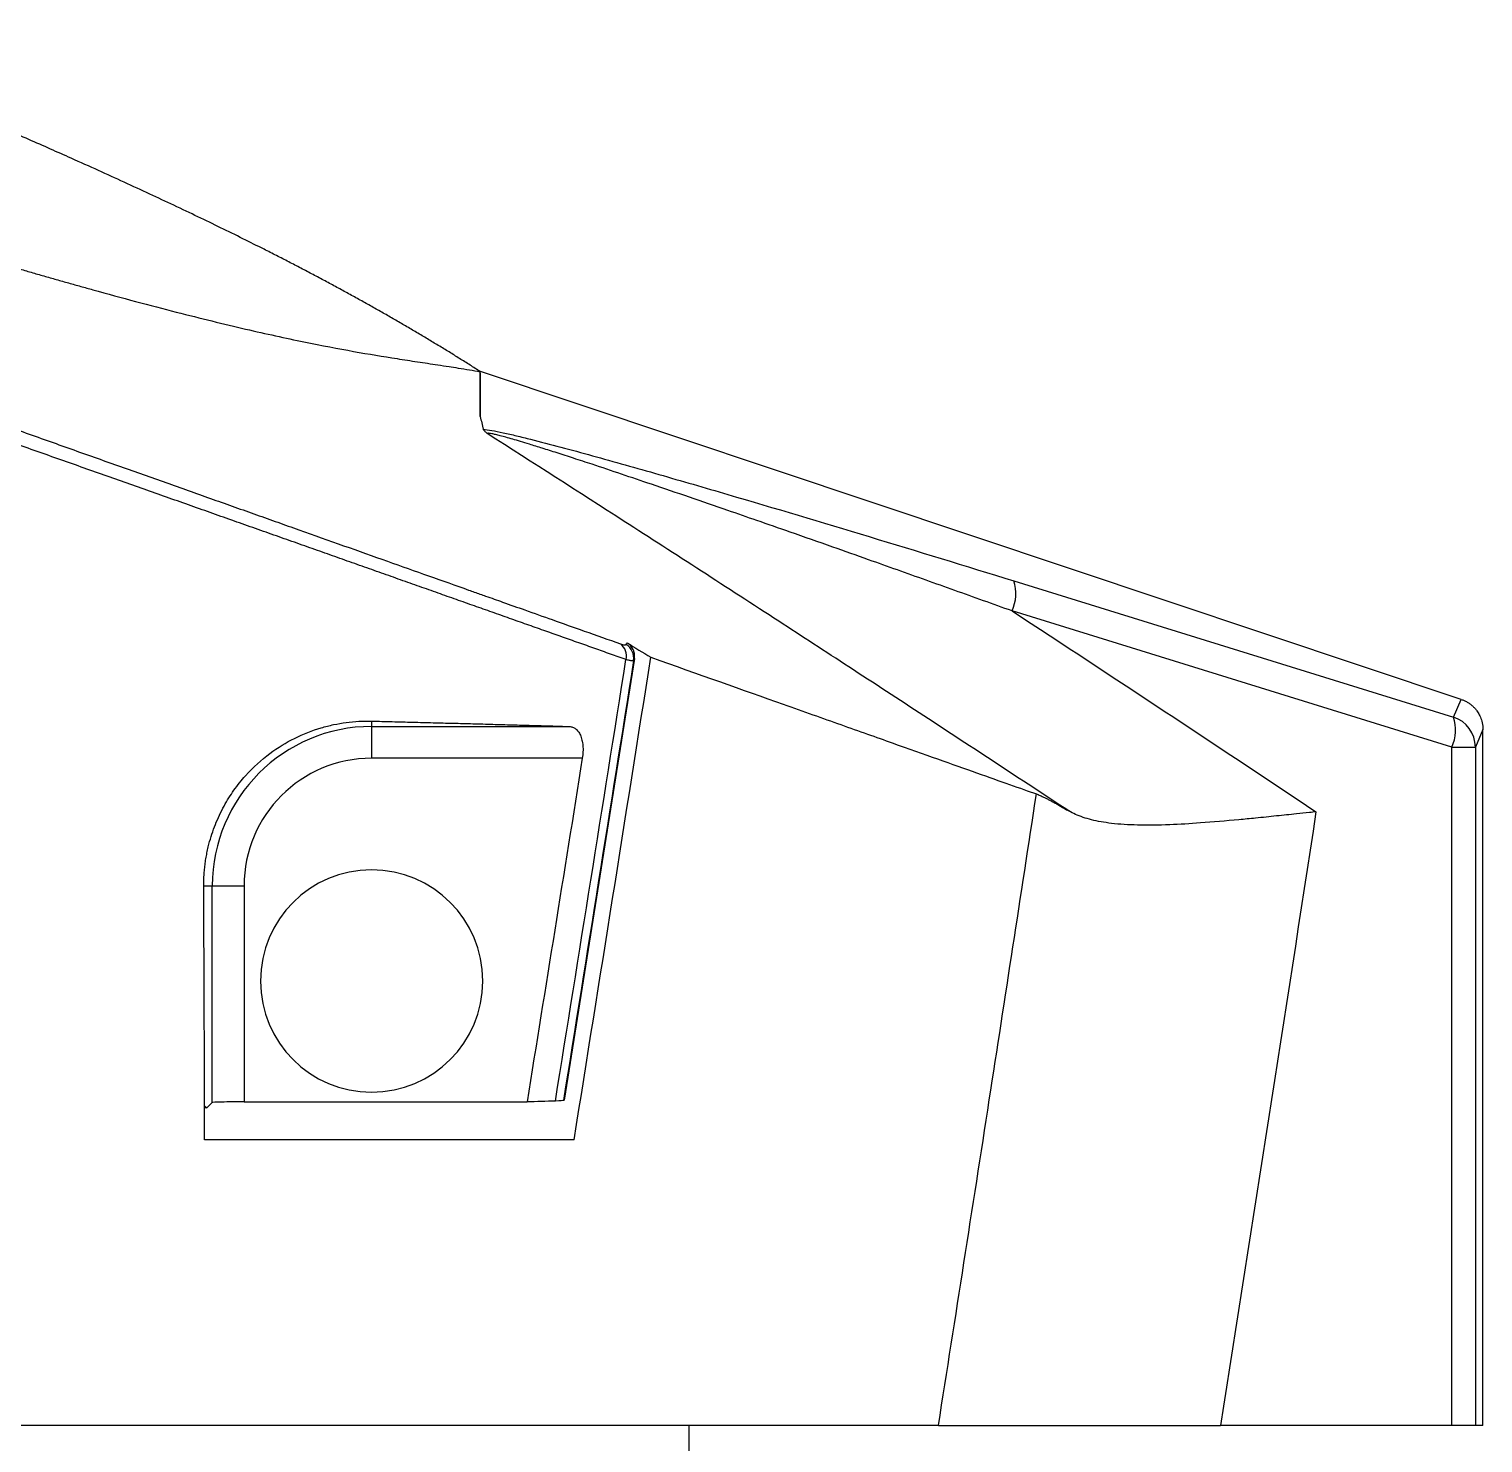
# Model space of a CAD drawing. Header units: millimetres. Extents: x -193 to 542, y 0 to 978.
# Drawn here: x 89.21 to 135, y 219.55 to 264.09 of the extents above; entities that cross this region are included whole.
import ezdxf

# ---------------------------------------------------------------- set-up
doc = ezdxf.new("R2010")
doc.units = ezdxf.units.MM

msp = doc.modelspace()

# ---------------------------------------------------------------- linework, layer by layer
at = {"color": 7, "linetype": 'Continuous', "lineweight": 25}
for p, q in [((103.418, 251.88), (103.418, 253.265)), ((134.318, 242.97), (103.425, 253.295)), ((120.228, 246.702), (134.078, 242.415)), ((134.021, 241.471), (120.171, 245.757)), ((108.279, 244.259), (106.06, 230.344)), ((134.078, 242.415), (134.318, 242.97)), ((100, 242.286), (100, 241.117)), ((100, 242.117), (106.23, 242.117)), ((135, 242.021), (134.761, 241.471)), ((135, 220.1), (135, 242.021)), ((134.021, 220.1), (134.021, 241.471)), ((134.021, 241.471), (134.761, 241.471)), ((134.761, 241.471), (134.761, 220.1)), ((106.636, 241.117), (100, 241.117)), ((94.714, 237.1), (95.983, 237.1)), ((94.983, 230.275), (94.983, 237.1)), ((95.983, 237.1), (95.983, 230.292)), ((106.06, 230.344), (106.04, 230.335)), ((94.74, 230.168), (94.808, 230.1)), ((94.808, 230.1), (94.74, 230.1)), ((94.808, 230.1), (94.983, 230.275)), ((95.983, 230.292), (104.895, 230.292)), ((110, 219), (110, 220.1)), ((135, 220.1), (126.736, 220.1))]:
    msp.add_line(p, q, dxfattribs=at)
for centre, radius, start, end in [((118.986, 246.303), 1.304, 335.2774, 17.8238), ((107.546, 244.338), 0.479, 346.4745, 52.789), ((107.756, 244.27), 0.499, 351.3435, 58.8102), ((132.836, 242.016), 1.304, 335.2774, 17.8238), ((133.761, 241.466), 1, 0.2364, 71.5383), ((100, 237.1), 5.017, 90, 180), ((100, 237.1), 4.017, 90, 180), ((100, 234.1), 3.5, 0, 180), ((100, 234.1), 3.5, 180, 0)]:
    msp.add_arc(centre, radius, start, end, dxfattribs=at)
for points, knots in [([(103.425, 253.295), (103.317, 253.363), (103.104, 253.499), (102.774, 253.706), (102.442, 253.912), (102.105, 254.118), (101.765, 254.323), (101.421, 254.527), (101.074, 254.732), (100.723, 254.935), (100.368, 255.139), (100.009, 255.342), (99.647, 255.544), (99.281, 255.746), (98.912, 255.947), (98.539, 256.149), (98.162, 256.349), (97.781, 256.549), (97.397, 256.749), (97.009, 256.948), (96.324, 257.297), (95.294, 257.807), (93.828, 258.511), (92.262, 259.239), (90.924, 259.845), (89.888, 260.305), (89.208, 260.605), (88.501, 260.913), (87.768, 261.23), (87.008, 261.556), (86.222, 261.891), (85.41, 262.234), (84.571, 262.587), (83.706, 262.948), (82.815, 263.318), (81.898, 263.696), (81.266, 263.955), (80.95, 264.085)], [0, 0, 0, 0, 0.031919, 0.063217, 0.093894, 0.123951, 0.153388, 0.182206, 0.210407, 0.237991, 0.26496, 0.291313, 0.317053, 0.34218, 0.366697, 0.390603, 0.413902, 0.436594, 0.458681, 0.480165, 0.501048, 0.568408, 0.632487, 0.69339, 0.75124, 0.77223, 0.793138, 0.813976, 0.834753, 0.855478, 0.876163, 0.896818, 0.917453, 0.938078, 0.958704, 0.979341, 1, 1, 1, 1]), ([(88.046, 256.783), (88.185, 256.742), (88.465, 256.66), (88.875, 256.54), (89.28, 256.423), (89.679, 256.308), (90.072, 256.196), (90.46, 256.087), (90.841, 255.98), (91.568, 255.777), (92.603, 255.496), (93.848, 255.169), (94.998, 254.881), (96.035, 254.633), (96.997, 254.416), (98.168, 254.168), (99.462, 253.921), (100.592, 253.735), (101.34, 253.621), (101.764, 253.557), (102.093, 253.508), (102.414, 253.458), (102.746, 253.406), (103.07, 253.353), (103.306, 253.313), (103.418, 253.293)], [0, 0, 0, 0, 0.015253, 0.030618, 0.046096, 0.061689, 0.0774, 0.09323, 0.109182, 0.125257, 0.186431, 0.249709, 0.310803, 0.374152, 0.435123, 0.499003, 0.624257, 0.7495, 0.812126, 0.843439, 0.874753, 0.909367, 0.937378, 0.970144, 1, 1, 1, 1]), ([(103.418, 253.265), (103.418, 253.221), (103.418, 253.129), (103.418, 252.998), (103.418, 252.854), (103.418, 252.694), (103.418, 252.468), (103.418, 252.194), (103.418, 251.985), (103.418, 251.88)], [0, 0, 0, 0, 0.078948, 0.162278, 0.249993, 0.365636, 0.499987, 0.749991, 1, 1, 1, 1]), ([(85.329, 252.703), (85.593, 252.61), (86.121, 252.422), (86.905, 252.144), (87.682, 251.869), (88.451, 251.596), (89.213, 251.326), (89.967, 251.059), (90.713, 250.794), (91.45, 250.533), (92.179, 250.274), (92.899, 250.019), (93.611, 249.766), (94.314, 249.517), (95.009, 249.27), (95.695, 249.027), (96.373, 248.786), (97.043, 248.549), (98.445, 248.051), (100.491, 247.326), (102.288, 246.688), (103.294, 246.331), (103.652, 246.204), (104.185, 246.015), (104.886, 245.766), (105.747, 245.461), (106.757, 245.102), (107.457, 244.854), (107.835, 244.72)], [0, 0, 0, 0, 0.029651, 0.059305, 0.088955, 0.118589, 0.148197, 0.177768, 0.207292, 0.236761, 0.266178, 0.295545, 0.324863, 0.354136, 0.383365, 0.412552, 0.441699, 0.470809, 0.499884, 0.626601, 0.749145, 0.757929, 0.775706, 0.802484, 0.838275, 0.883099, 0.936988, 1, 1, 1, 1]), ([(108.011, 244.226), (107.849, 244.284), (107.524, 244.398), (107.027, 244.574), (106.522, 244.753), (106.008, 244.934), (105.486, 245.119), (104.955, 245.307), (104.414, 245.498), (103.865, 245.692), (103.308, 245.89), (102.741, 246.09), (102.166, 246.293), (101.582, 246.5), (100.989, 246.709), (100.387, 246.922), (99.777, 247.138), (99.157, 247.357), (98.529, 247.579), (97.892, 247.804), (97.247, 248.032), (96.592, 248.263), (95.928, 248.498), (95.256, 248.735), (94.575, 248.976), (93.885, 249.22), (93.186, 249.467), (92.478, 249.716), (91.762, 249.97), (91.036, 250.226), (90.302, 250.485), (89.559, 250.747), (88.808, 251.013), (88.047, 251.281), (87.277, 251.553), (86.5, 251.828), (85.975, 252.013), (85.712, 252.106)], [0, 0, 0, 0, 0.027398, 0.05486, 0.082387, 0.109979, 0.137637, 0.16536, 0.19315, 0.221007, 0.248932, 0.276924, 0.304985, 0.333115, 0.361313, 0.389582, 0.41792, 0.446329, 0.474809, 0.50336, 0.531982, 0.560677, 0.589444, 0.618284, 0.647197, 0.676183, 0.705244, 0.734379, 0.763589, 0.792873, 0.822234, 0.85167, 0.881182, 0.910771, 0.940436, 0.970179, 1, 1, 1, 1]), ([(103.644, 251.342), (103.632, 251.353), (103.607, 251.375), (103.577, 251.403), (103.553, 251.428), (103.536, 251.449), (103.523, 251.466), (103.52, 251.475), (103.519, 251.479)], [0, 0, 0, 0, 0.161625, 0.324145, 0.488427, 0.655307, 0.825581, 1, 1, 1, 1]), ([(103.519, 251.479), (103.587, 251.475), (103.681, 251.461), (103.895, 251.423), (104.016, 251.398), (104.276, 251.341), (104.416, 251.309), (104.706, 251.239), (104.855, 251.202), (105.312, 251.087), (105.63, 251.004), (106.28, 250.831), (106.614, 250.74), (107.631, 250.46), (108.331, 250.262), (109.761, 249.852), (110.488, 249.641), (112.681, 248.997), (114.168, 248.552), (117.174, 247.642), (118.693, 247.177), (120.228, 246.702)], [0, 0, 0, 0, 0.03125, 0.03125, 0.0625, 0.0625, 0.09375, 0.09375, 0.125, 0.125, 0.1875, 0.1875, 0.25, 0.25, 0.375, 0.375, 0.5, 0.5, 0.75, 0.75, 1, 1, 1, 1]), ([(120.171, 245.757), (119.87, 245.865), (119.267, 246.081), (118.364, 246.403), (117.46, 246.725), (116.556, 247.047), (115.576, 247.397), (114.448, 247.796), (113.275, 248.206), (112.175, 248.59), (110.711, 249.099), (108.963, 249.698), (107.354, 250.24), (106.376, 250.562), (105.852, 250.731), (105.388, 250.879), (105.005, 250.999), (104.696, 251.093), (104.449, 251.166), (104.235, 251.227), (104.054, 251.276), (103.905, 251.313), (103.789, 251.339), (103.707, 251.352), (103.654, 251.355), (103.647, 251.346), (103.644, 251.342)], [0, 0, 0, 0, 0.049558, 0.09929, 0.149195, 0.19927, 0.249511, 0.312559, 0.388027, 0.446887, 0.49881, 0.637348, 0.748427, 0.783953, 0.816565, 0.846293, 0.873182, 0.892483, 0.910302, 0.926687, 0.941699, 0.955419, 0.967951, 0.979432, 0.99004, 1, 1, 1, 1]), ([(121.955, 239.457), (121.198, 239.955), (119.679, 240.954), (117.371, 242.466), (115.083, 243.961), (111.939, 246.007), (108.147, 248.462), (105.082, 250.422), (103.644, 251.342)], [0, 0, 0, 0, 0.124491, 0.2498308, 0.3791728, 0.5000017, 0.7653017, 1, 1, 1, 1]), ([(107.835, 244.72), (107.888, 244.701), (107.93, 244.689), (107.99, 244.682), (108.009, 244.686), (108.015, 244.697)], [0, 0, 0, 0, 0.5, 0.5, 1, 1, 1, 1]), ([(108.279, 244.259), (108.281, 244.281), (108.285, 244.326), (108.281, 244.39), (108.27, 244.447), (108.255, 244.497), (108.223, 244.573), (108.161, 244.67), (108.082, 244.727), (108.044, 244.755)], [0, 0, 0, 0, 0.11891, 0.229744, 0.330885, 0.421174, 0.499874, 0.75676, 1, 1, 1, 1]), ([(108.25, 244.195), (108.247, 244.192), (108.241, 244.186), (108.222, 244.183), (108.196, 244.184), (108.161, 244.188), (108.119, 244.197), (108.069, 244.209), (108.03, 244.221), (108.011, 244.226)], [0, 0, 0, 0, 0.142518, 0.285567, 0.428899, 0.572261, 0.715398, 0.858059, 1, 1, 1, 1]), ([(108.279, 244.259), (108.278, 244.255), (108.277, 244.249), (108.275, 244.244), (108.273, 244.242), (108.269, 244.233), (108.261, 244.218), (108.254, 244.204), (108.25, 244.195)], [0, 0, 0, 0, 0.031255, 0.062497, 0.125022, 0.25002, 0.500014, 1, 1, 1, 1]), ([(108.793, 244.298), (110.292, 243.766), (111.687, 243.272), (113.598, 242.594), (114.204, 242.379), (115.351, 241.972), (115.891, 241.781), (117.412, 241.241), (118.297, 240.927), (119.811, 240.39), (120.44, 240.168), (120.938, 239.991)], [0, 0, 0, 0, 0.25, 0.25, 0.375, 0.375, 0.5, 0.5, 0.75, 0.75, 1, 1, 1, 1]), ([(134.318, 242.97), (134.349, 242.959), (134.412, 242.936), (134.502, 242.889), (134.589, 242.833), (134.67, 242.767), (134.745, 242.692), (134.819, 242.6), (134.893, 242.481), (134.961, 242.32), (134.996, 242.161), (134.999, 242.057), (135, 242.023)], [0, 0, 0, 0, 0.0799016, 0.1611363, 0.2437089, 0.3276243, 0.4128869, 0.499501, 0.6108279, 0.7493508, 0.9184821, 1, 1, 1, 1]), ([(94.714, 237.1), (94.714, 237.163), (94.715, 237.289), (94.725, 237.479), (94.742, 237.668), (94.765, 237.856), (94.796, 238.043), (94.833, 238.23), (94.913, 238.565), (95.07, 239.044), (95.34, 239.613), (95.664, 240.127), (96.138, 240.717), (96.78, 241.293), (97.589, 241.783), (98.264, 242.043), (98.806, 242.181), (99.201, 242.249), (99.602, 242.287), (99.866, 242.286), (100, 242.286)], [0, 0, 0, 0, 0.018221, 0.036251, 0.054148, 0.071974, 0.089788, 0.107653, 0.12563, 0.187214, 0.251029, 0.311982, 0.376288, 0.500826, 0.620586, 0.749938, 0.810439, 0.872184, 0.935323, 1, 1, 1, 1]), ([(100, 242.286), (100.217, 242.28), (100.653, 242.27), (101.297, 242.254), (101.936, 242.237), (102.568, 242.221), (103.195, 242.204), (103.816, 242.187), (104.43, 242.17), (105.038, 242.152), (105.639, 242.135), (106.033, 242.123), (106.23, 242.117)], [0, 0, 0, 0, 0.097878, 0.196228, 0.29505, 0.394344, 0.494108, 0.594344, 0.695051, 0.79623, 0.897879, 1, 1, 1, 1]), ([(106.23, 242.117), (106.247, 242.116), (106.282, 242.113), (106.331, 242.099), (106.378, 242.078), (106.439, 242.037), (106.508, 241.967), (106.577, 241.847), (106.628, 241.697), (106.656, 241.519), (106.662, 241.322), (106.645, 241.186), (106.636, 241.117)], [0, 0, 0, 0, 0.0636514, 0.1262637, 0.188253, 0.2500481, 0.3763645, 0.4992931, 0.6254575, 0.7491547, 0.874239, 1, 1, 1, 1]), ([(117.853, 220.1), (118.388, 223.518), (119.428, 230.147), (120.445, 236.779), (120.938, 239.991)], [0, 0, 0, 0, 0.515669, 1, 1, 1, 1]), ([(120.938, 239.991), (120.955, 239.984), (120.989, 239.972), (121.051, 239.946), (121.119, 239.914), (121.196, 239.877), (121.28, 239.834), (121.373, 239.786), (121.473, 239.732), (121.581, 239.672), (121.697, 239.606), (121.821, 239.535), (121.91, 239.483), (121.955, 239.457)], [0, 0, 0, 0, 0.091375, 0.182336, 0.272991, 0.363446, 0.453809, 0.544186, 0.634685, 0.725411, 0.816471, 0.907966, 1, 1, 1, 1]), ([(129.742, 239.429), (129.675, 239.422), (129.468, 239.4), (129.053, 239.356), (128.483, 239.296), (127.88, 239.234), (127.069, 239.155), (126.149, 239.076), (125.08, 239.012), (124.136, 239), (123.437, 239.043), (122.972, 239.111), (122.672, 239.174), (122.404, 239.252), (122.163, 239.344), (122.023, 239.42), (121.955, 239.457)], [0, 0, 0, 0, 0.020274, 0.06193, 0.125517, 0.194677, 0.250504, 0.384756, 0.500061, 0.630591, 0.749711, 0.802603, 0.854042, 0.904058, 0.952691, 1, 1, 1, 1]), ([(95.983, 230.292), (95.866, 230.292), (95.74, 230.292), (95.496, 230.29), (95.379, 230.289), (95.185, 230.285), (95.108, 230.283), (95.008, 230.279), (94.985, 230.277), (94.983, 230.275)], [0, 0, 0, 0, 0.25, 0.25, 0.5, 0.5, 0.75, 0.75, 1, 1, 1, 1]), ([(117.853, 220.1), (116.741, 220.1), (115.051, 220.1), (110.557, 220.1), (107.756, 220.1), (101.118, 220.1), (97.279, 220.1), (88.676, 220.1), (83.912, 220.1), (73.58, 220.1), (68.016, 220.1), (60.66, 220.1), (59.169, 220.1), (56.904, 220.1), (56.145, 220.1), (54.603, 220.1), (53.822, 220.1), (49.868, 220.1), (46.547, 220.1), (39.682, 220.1), (36.139, 220.1), (30.774, 220.1), (28.977, 220.1), (26.284, 220.1), (25.386, 220.1), (23.595, 220.1), (22.7, 220.1), (14.622, 220.1), (7.307, 220.1), (0, 220.1)], [0, 0, 0, 0, 0.125, 0.125, 0.25, 0.25, 0.375, 0.375, 0.5, 0.5, 0.625, 0.625, 0.65625, 0.65625, 0.671875, 0.671875, 0.6875, 0.6875, 0.75, 0.75, 0.8125, 0.8125, 0.84375, 0.84375, 0.859375, 0.859375, 0.875, 0.875, 1, 1, 1, 1]), ([(117.853, 220.1), (117.872, 220.1), (117.91, 220.1), (117.979, 220.1), (118.058, 220.1), (118.147, 220.1), (118.246, 220.1), (118.356, 220.1), (118.477, 220.1), (118.609, 220.1), (118.751, 220.1), (119.089, 220.1), (119.73, 220.1), (120.774, 220.1), (122.047, 220.101), (123.242, 220.1), (124.328, 220.1), (125.047, 220.1), (125.672, 220.1), (126.198, 220.1), (126.556, 220.1), (126.736, 220.1)], [0, 0, 0, 0, 0.02393, 0.048107, 0.072525, 0.097178, 0.122059, 0.14716, 0.172475, 0.197995, 0.223712, 0.249616, 0.369539, 0.499306, 0.612417, 0.749128, 0.815021, 0.88005, 0.919798, 0.9598, 1, 1, 1, 1])]:
    msp.add_open_spline(points, degree=3, knots=knots, dxfattribs=at)
for points in [[(103.418, 251.88), (103.452, 251.746), (103.486, 251.612), (103.519, 251.479)], [(120.171, 245.757), (123.37, 243.662), (126.562, 241.555), (129.742, 239.429)], [(108.015, 244.697), (108.024, 244.716), (108.034, 244.736), (108.044, 244.755)], [(108.044, 244.755), (108.294, 244.602), (108.544, 244.45), (108.793, 244.298)], [(105.788, 230.319), (106.533, 234.954), (107.276, 239.59), (108.011, 244.226)], [(108.25, 244.195), (107.519, 239.574), (106.781, 234.954), (106.04, 230.335)], [(106.378, 229.1), (107.188, 234.165), (107.996, 239.231), (108.793, 244.298)], [(135, 242.023), (135, 242.022), (135, 242.022), (135, 242.021)], [(106.636, 241.117), (106.059, 237.508), (105.477, 233.9), (104.895, 230.292)], [(129.742, 239.429), (128.757, 232.983), (127.75, 226.541), (126.736, 220.1)], [(94.74, 230.168), (94.732, 232.478), (94.723, 234.788), (94.714, 237.1)], [(105.788, 230.319), (105.494, 230.31), (105.197, 230.301), (104.895, 230.292)], [(106.04, 230.335), (106.029, 230.33), (105.943, 230.324), (105.788, 230.319)], [(94.74, 229.1), (94.74, 229.456), (94.74, 229.812), (94.74, 230.168)], [(106.378, 229.1), (103.03, 229.1), (99.13, 229.1), (94.74, 229.1)]]:
    msp.add_open_spline(points, degree=3, dxfattribs=at)

doc.saveas('drawing.dxf')
